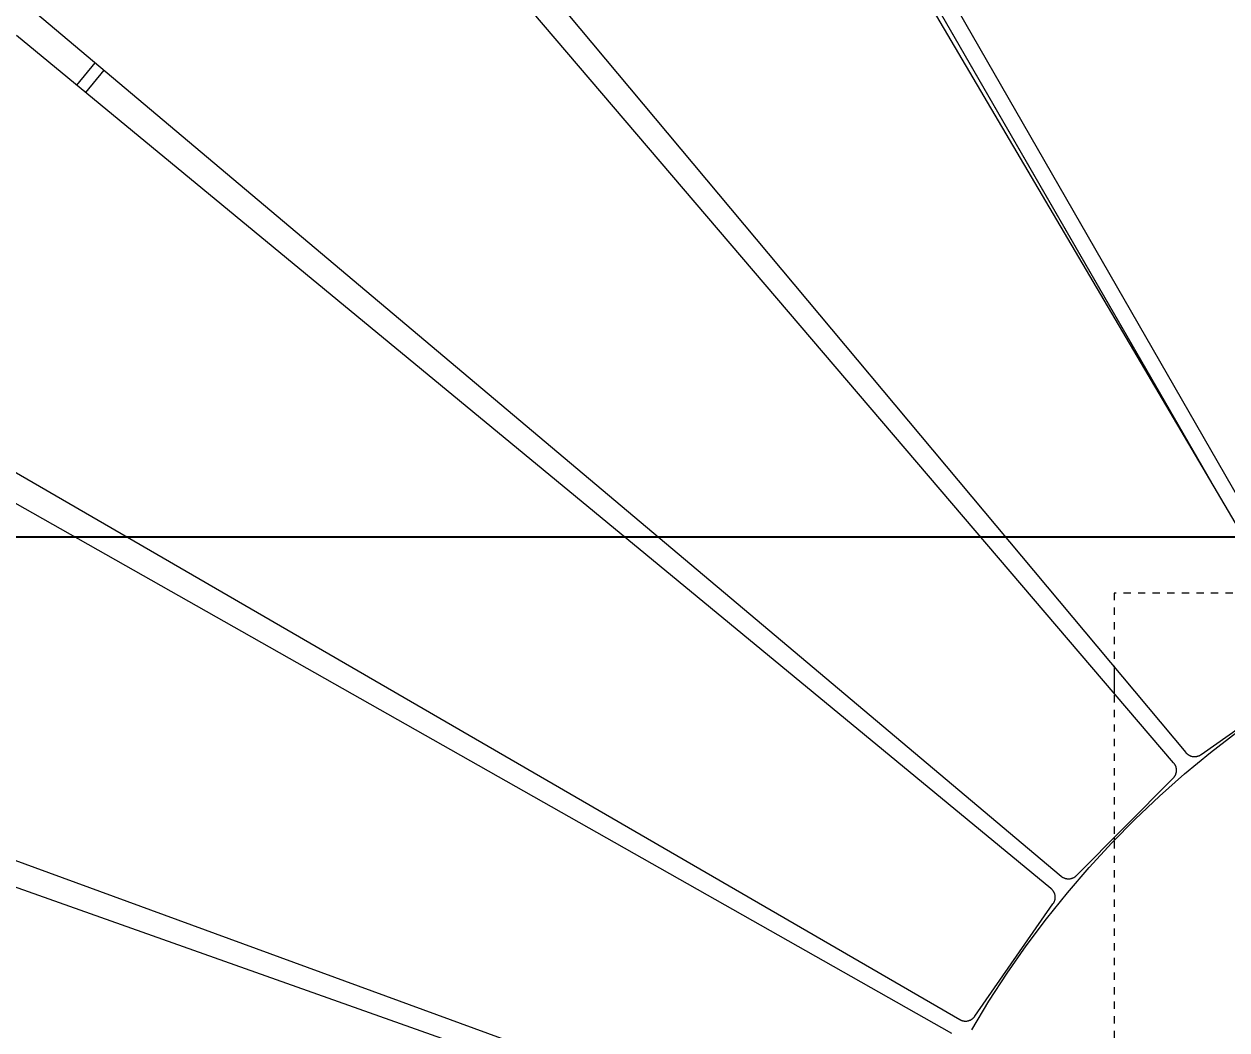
# Model space of a CAD drawing. Header units: inches. Extents: x -4 to 200, y 0 to 129.
# Drawn here: x 13.04 to 29.53, y 39.14 to 52.93 of the extents above; entities that cross this region are included whole.
import ezdxf

# ---------------------------------------------------------------- set-up
doc = ezdxf.new("R2010")
doc.units = ezdxf.units.IN
doc.linetypes.add('HIDDEN', pattern=[1.905, 1.27, -0.635])
for name, color, linetype, lineweight in [('ZANO_R', 7, 'Continuous', 0), ('ZANO_R_przerywana', 250, 'HIDDEN', 0), ('ZANO_W', 1, 'Continuous', 0)]:
    doc.layers.add(name, color=color, linetype=linetype, lineweight=lineweight)
doc.styles.get("Standard").update_dxf_attribs({"font": 'arial.ttf'})
doc.dimstyles.new('amerykanie', dxfattribs={"dimtxt": 50, "dimasz": 50, "dimexe": 0.5, "dimexo": 0.5, "dimgap": 1, "dimtad": 1, "dimdec": 0, "dimzin": 0, "dimlunit": 5, "dimtxsty": 'Standard', "dimcen": 0.09, "dimclrd": 1, "dimclre": 1, "dimclrt": 1, "dimazin": 0, "dimtfac": 1, "dimtdec": 0, "dimtmove": 0, "dimatfit": 3, "dimfxl": 1, "dimtzin": 0, "dimarcsym": 1})

# ---------------------------------------------------------------- blocks, each defined once
blk = doc.blocks.new('*D370')
at = {"layer": 'ZANO_W', "color": 1, "lineweight": -2}
for p, q in [((37.274, 45.897), (2.004, 45.897)), ((2.504, 19.773), (2.504, 44.897)), ((37.274, 18.773), (2.004, 18.773))]:
    blk.add_line(p, q, dxfattribs=at)
at = {"layer": 'ZANO_W', "color": 1}
for points in [[(2.671, 44.897), (2.338, 44.897), (2.504, 45.897)], [(2.338, 19.773), (2.671, 19.773), (2.504, 18.773)]]:
    blk.add_solid(points, dxfattribs=at)
at = {"layer": 'ZANO_W', "color": 1, "insert": (1.164, 32.335), "char_height": 1.625, "attachment_point": 5, "rotation": 90}
blk.add_mtext('27 1/8', dxfattribs=at)
blk = doc.blocks.new('*D371')
at = {"layer": 'ZANO_W', "color": 1, "lineweight": -2}
for p, q in [((37.52, 64.664), (-0.453, 64.664)), ((0.047, 63.664), (0.047, 1.018)), ((37.045, 0.018), (-0.453, 0.018))]:
    blk.add_line(p, q, dxfattribs=at)
at = {"layer": 'ZANO_W', "color": 1}
for points in [[(0.214, 63.664), (-0.12, 63.664), (0.047, 64.664)], [(-0.12, 1.018), (0.214, 1.018), (0.047, 0.018)]]:
    blk.add_solid(points, dxfattribs=at)
at = {"layer": 'ZANO_W', "color": 1, "insert": (-1.293, 32.341), "char_height": 1.625, "attachment_point": 5, "rotation": 90}
blk.add_mtext('64 5/8', dxfattribs=at)

msp = doc.modelspace()

# ---------------------------------------------------------------- linework, layer by layer
at = {"layer": 'ZANO_R'}
for p, q in [((21.74486, 60.23931), (30.90801, 44.31025)), ((30.75384, 44.20915), (21.42703, 60.04294)), ((22.16698, 59.03267), (29.31815, 46.64647)), ((22.1679, 59.03386), (29.39369, 46.51841)), ((17.17484, 57.04282), (28.96483, 42.94692)), ((28.79813, 42.80603), (16.8635, 56.77968)), ((13.19687, 53.08675), (27.25548, 41.25231)), ((27.11578, 41.08461), (12.93596, 52.77354)), ((13.75973, 52.09448), (14.01361, 52.39923)), ((14.13411, 52.29779), (13.88127, 51.99429)), ((9.96631, 48.50002), (25.86636, 39.28661)), ((25.7579, 39.0972), (9.76375, 48.14626)), ((27.9859, 44.1173), (27.9859, 43.75702)), ((29.17644, 42.91927), (30.70893, 44.00052)), ((7.58131, 43.42198), (24.83969, 37.10957)), ((29.30423, 42.94695), (29.66736, 43.22726)), ((24.76577, 36.9042), (7.44325, 43.03842)), ((28.95078, 42.65454), (29.30423, 42.94695)), ((28.96483, 42.94692), (28.9684, 42.9428)), ((28.9684, 42.9428), (28.97211, 42.9388)), ((28.97211, 42.9388), (28.97595, 42.93494)), ((28.97595, 42.93494), (28.97993, 42.93121)), ((28.97993, 42.93121), (28.98404, 42.92762)), ((28.98404, 42.92762), (28.98826, 42.92418)), ((28.98826, 42.92418), (28.99261, 42.92088)), ((28.99261, 42.92088), (28.99706, 42.91774)), ((28.99706, 42.91774), (29.00162, 42.91475)), ((29.00162, 42.91475), (29.00628, 42.91192)), ((29.00628, 42.91192), (29.01104, 42.90925)), ((29.01104, 42.90925), (29.01589, 42.90676)), ((29.01589, 42.90676), (29.02082, 42.90443)), ((29.02082, 42.90443), (29.02582, 42.90227)), ((29.02582, 42.90227), (29.0309, 42.90028)), ((29.0309, 42.90028), (29.03605, 42.89848)), ((29.03605, 42.89848), (29.04125, 42.89685)), ((29.04125, 42.89685), (29.04651, 42.89541)), ((29.04651, 42.89541), (29.05181, 42.89414)), ((29.05181, 42.89414), (29.05716, 42.89306)), ((29.05716, 42.89306), (29.06254, 42.89217)), ((29.06254, 42.89217), (29.06795, 42.89146)), ((29.06795, 42.89146), (29.07337, 42.89095)), ((29.07337, 42.89095), (29.07882, 42.89061)), ((29.07882, 42.89061), (29.08427, 42.89047)), ((29.08427, 42.89047), (29.08972, 42.89052)), ((29.08972, 42.89052), (29.09517, 42.89076)), ((29.09517, 42.89076), (29.1006, 42.89118)), ((29.1006, 42.89118), (29.10602, 42.89179)), ((29.10602, 42.89179), (29.11141, 42.89259)), ((29.11141, 42.89259), (29.11678, 42.89358)), ((29.11678, 42.89358), (29.1221, 42.89475)), ((29.1221, 42.89475), (29.12738, 42.8961)), ((29.12738, 42.8961), (29.13262, 42.89764)), ((29.13262, 42.89764), (29.13779, 42.89935)), ((29.13779, 42.89935), (29.1429, 42.90125)), ((29.1429, 42.90125), (29.14795, 42.90332)), ((29.14795, 42.90332), (29.15292, 42.90556)), ((29.15292, 42.90556), (29.15781, 42.90797)), ((29.15781, 42.90797), (29.16261, 42.91055)), ((29.16261, 42.91055), (29.16732, 42.9133)), ((29.16732, 42.9133), (29.17193, 42.91621)), ((29.17193, 42.91621), (29.17644, 42.91927)), ((28.79813, 42.80603), (28.8016, 42.80182)), ((28.8016, 42.80182), (28.80492, 42.79749)), ((28.80492, 42.79749), (28.80809, 42.79306)), ((28.80809, 42.79306), (28.8111, 42.78851)), ((28.8111, 42.78851), (28.81396, 42.78387)), ((28.81396, 42.78387), (28.81665, 42.77913)), ((28.81665, 42.77913), (28.81918, 42.77429)), ((28.81918, 42.77429), (28.82153, 42.76938)), ((28.82153, 42.76938), (28.82372, 42.76438)), ((28.82372, 42.76438), (28.82573, 42.75932)), ((28.82573, 42.75932), (28.82757, 42.75418)), ((28.82757, 42.75418), (28.82922, 42.74899)), ((28.82922, 42.74899), (28.8307, 42.74374)), ((28.8307, 42.74374), (28.83199, 42.73844)), ((28.83199, 42.73844), (28.8331, 42.7331)), ((28.8331, 42.7331), (28.83403, 42.72773)), ((28.83403, 42.72773), (28.83476, 42.72233)), ((28.83476, 42.72233), (28.83531, 42.7169)), ((28.83531, 42.7169), (28.83568, 42.71146)), ((27.46868, 41.26183), (28.79013, 42.59276)), ((28.60739, 42.35036), (28.95078, 42.65454)), ((28.7939, 42.5967), (28.79013, 42.59276)), ((28.79754, 42.60076), (28.7939, 42.5967)), ((28.80103, 42.60495), (28.79754, 42.60076)), ((28.80438, 42.60925), (28.80103, 42.60495)), ((28.80757, 42.61367), (28.80438, 42.60925)), ((28.81061, 42.6182), (28.80757, 42.61367)), ((28.8135, 42.62283), (28.81061, 42.6182)), ((28.81622, 42.62755), (28.8135, 42.62283)), ((28.81877, 42.63237), (28.81622, 42.62755)), ((28.82116, 42.63727), (28.81877, 42.63237)), ((28.82337, 42.64225), (28.82116, 42.63727)), ((28.82541, 42.64731), (28.82337, 42.64225)), ((28.82728, 42.65243), (28.82541, 42.64731)), ((28.82896, 42.65762), (28.82728, 42.65243)), ((28.83047, 42.66286), (28.82896, 42.65762)), ((28.83179, 42.66815), (28.83047, 42.66286)), ((28.83293, 42.67348), (28.83179, 42.66815)), ((28.83389, 42.67885), (28.83293, 42.67348)), ((28.83466, 42.68425), (28.83389, 42.67885)), ((28.83524, 42.68967), (28.83466, 42.68425)), ((28.83563, 42.69511), (28.83524, 42.68967)), ((28.83583, 42.70056), (28.83563, 42.69511)), ((28.83568, 42.71146), (28.83585, 42.70601)), ((28.83585, 42.70601), (28.83583, 42.70056)), ((28.27448, 42.03476), (28.60739, 42.35036)), ((27.95241, 41.7081), (28.27448, 42.03476)), ((27.9859, 41.78276), (27.9859, 41.74311)), ((27.64155, 41.37075), (27.95241, 41.7081)), ((27.25548, 41.25231), (27.25971, 41.24887)), ((27.25971, 41.24887), (27.26406, 41.24558)), ((27.26406, 41.24558), (27.26852, 41.24244)), ((27.26852, 41.24244), (27.27308, 41.23946)), ((27.27308, 41.23946), (27.27775, 41.23664)), ((27.27775, 41.23664), (27.28251, 41.23398)), ((27.28251, 41.23398), (27.28736, 41.23149)), ((27.28736, 41.23149), (27.29229, 41.22916)), ((27.34226, 41.02309), (27.64155, 41.37075)), ((27.41942, 41.22824), (27.42439, 41.23049)), ((27.42439, 41.23049), (27.42927, 41.23291)), ((27.42927, 41.23291), (27.43407, 41.2355)), ((27.43407, 41.2355), (27.43878, 41.23825)), ((27.43878, 41.23825), (27.44339, 41.24116)), ((27.44339, 41.24116), (27.44789, 41.24424)), ((27.44789, 41.24424), (27.45229, 41.24746)), ((27.45229, 41.24746), (27.45657, 41.25084)), ((27.45657, 41.25084), (27.46073, 41.25436)), ((27.46073, 41.25436), (27.46477, 41.25803)), ((27.46477, 41.25803), (27.46868, 41.26183)), ((27.11578, 41.08461), (27.11992, 41.08107)), ((27.11992, 41.08107), (27.12394, 41.07738)), ((27.12394, 41.07738), (27.12784, 41.07356)), ((27.12784, 41.07356), (27.13159, 41.06961)), ((27.13159, 41.06961), (27.13521, 41.06553)), ((27.13521, 41.06553), (27.13869, 41.06133)), ((27.29229, 41.22916), (27.2973, 41.22701)), ((27.2973, 41.22701), (27.30238, 41.22504)), ((27.30238, 41.22504), (27.30753, 41.22324)), ((27.30753, 41.22324), (27.31274, 41.22162)), ((27.31274, 41.22162), (27.318, 41.22018)), ((27.318, 41.22018), (27.3233, 41.21893)), ((27.3233, 41.21893), (27.32865, 41.21785)), ((27.32865, 41.21785), (27.33403, 41.21697)), ((27.33403, 41.21697), (27.33944, 41.21627)), ((27.33944, 41.21627), (27.34486, 41.21576)), ((27.34486, 41.21576), (27.35031, 41.21544)), ((27.35031, 41.21544), (27.35576, 41.2153)), ((27.35576, 41.2153), (27.36121, 41.21536)), ((27.36121, 41.21536), (27.36666, 41.2156)), ((27.36666, 41.2156), (27.37209, 41.21603)), ((27.37209, 41.21603), (27.37751, 41.21665)), ((27.37751, 41.21665), (27.3829, 41.21746)), ((27.3829, 41.21746), (27.38826, 41.21845)), ((27.38826, 41.21845), (27.39359, 41.21963)), ((27.39359, 41.21963), (27.39887, 41.22099)), ((27.39887, 41.22099), (27.4041, 41.22253)), ((27.4041, 41.22253), (27.40927, 41.22426)), ((27.40927, 41.22426), (27.41438, 41.22616)), ((27.41438, 41.22616), (27.41942, 41.22824)), ((27.05488, 40.66554), (27.34226, 41.02309)), ((27.13869, 41.06133), (27.14201, 41.05701)), ((27.14201, 41.05701), (27.14519, 41.05258)), ((27.14519, 41.05258), (27.14821, 41.04804)), ((27.14821, 41.04804), (27.15107, 41.0434)), ((27.15107, 41.0434), (27.15377, 41.03866)), ((27.15377, 41.03866), (27.15631, 41.03383)), ((27.15631, 41.03383), (27.15867, 41.02892)), ((27.16069, 40.9018), (27.15848, 40.89681)), ((27.15867, 41.02892), (27.16086, 41.02393)), ((27.16272, 40.90686), (27.16069, 40.9018)), ((27.16086, 41.02393), (27.16288, 41.01886)), ((27.16458, 40.91199), (27.16272, 40.90686)), ((27.16288, 41.01886), (27.16473, 41.01373)), ((27.16626, 40.91717), (27.16458, 40.91199)), ((27.16473, 41.01373), (27.16639, 41.00854)), ((27.16776, 40.92242), (27.16626, 40.91717)), ((27.16639, 41.00854), (27.16787, 41.00329)), ((27.16907, 40.92771), (27.16776, 40.92242)), ((27.16787, 41.00329), (27.16917, 40.998)), ((27.17021, 40.93304), (27.16907, 40.92771)), ((27.16917, 40.998), (27.17029, 40.99266)), ((27.17115, 40.93841), (27.17021, 40.93304)), ((27.17029, 40.99266), (27.17122, 40.98729)), ((27.17191, 40.94381), (27.17115, 40.93841)), ((27.17122, 40.98729), (27.17197, 40.98189)), ((27.17249, 40.94923), (27.17191, 40.94381)), ((27.17197, 40.98189), (27.17253, 40.97646)), ((27.17287, 40.95467), (27.17249, 40.94923)), ((27.17253, 40.97646), (27.17289, 40.97102)), ((27.17307, 40.96012), (27.17287, 40.95467)), ((27.17289, 40.97102), (27.17308, 40.96557)), ((27.17308, 40.96557), (27.17307, 40.96012)), ((26.07467, 39.33301), (27.14493, 40.87319)), ((27.14797, 40.87772), (27.14493, 40.87319)), ((27.15084, 40.88236), (27.14797, 40.87772)), ((27.15355, 40.88709), (27.15084, 40.88236)), ((27.1561, 40.89191), (27.15355, 40.88709)), ((27.15848, 40.89681), (27.1561, 40.89191)), ((26.77973, 40.29848), (27.05488, 40.66554)), ((26.51714, 39.92234), (26.77973, 40.29848)), ((26.26739, 39.53755), (26.51714, 39.92234)), ((26.03078, 39.14454), (26.26739, 39.53755)), ((25.86636, 39.28661), (25.87113, 39.28396)), ((25.87113, 39.28396), (25.87598, 39.28148)), ((25.87598, 39.28148), (25.88092, 39.27916)), ((25.88092, 39.27916), (25.88593, 39.27702)), ((25.88593, 39.27702), (25.89101, 39.27505)), ((25.89101, 39.27505), (25.89616, 39.27326)), ((25.89616, 39.27326), (25.90137, 39.27165)), ((25.90137, 39.27165), (25.90663, 39.27021)), ((25.90663, 39.27021), (25.91194, 39.26897)), ((25.91194, 39.26897), (25.91729, 39.2679)), ((25.91729, 39.2679), (25.92267, 39.26703)), ((25.92267, 39.26703), (25.92808, 39.26633)), ((25.92808, 39.26633), (25.93351, 39.26583)), ((25.93351, 39.26583), (25.93895, 39.26552)), ((25.93895, 39.26552), (25.9444, 39.26539)), ((25.9444, 39.26539), (25.94986, 39.26545)), ((25.94986, 39.26545), (25.9553, 39.2657)), ((25.9553, 39.2657), (25.96074, 39.26614)), ((25.96074, 39.26614), (25.96615, 39.26677)), ((25.96615, 39.26677), (25.97155, 39.26758)), ((25.97155, 39.26758), (25.97691, 39.26859)), ((25.97691, 39.26859), (25.98223, 39.26977)), ((25.98223, 39.26977), (25.98751, 39.27114)), ((25.98751, 39.27114), (25.99273, 39.27269)), ((25.99273, 39.27269), (25.9979, 39.27442)), ((25.9979, 39.27442), (26.00301, 39.27633)), ((26.00301, 39.27633), (26.00805, 39.27841)), ((26.00805, 39.27841), (26.01301, 39.28067)), ((26.01301, 39.28067), (26.0179, 39.2831)), ((26.0179, 39.2831), (26.02269, 39.2857)), ((26.02269, 39.2857), (26.02739, 39.28846)), ((26.02739, 39.28846), (26.032, 39.29138)), ((26.032, 39.29138), (26.0365, 39.29446)), ((26.0365, 39.29446), (26.04089, 39.29769)), ((26.04089, 39.29769), (26.04516, 39.30107)), ((26.04516, 39.30107), (26.04932, 39.3046)), ((26.04932, 39.3046), (26.05335, 39.30827)), ((26.05335, 39.30827), (26.05726, 39.31208)), ((26.05726, 39.31208), (26.06103, 39.31602)), ((26.06103, 39.31602), (26.06466, 39.32009)), ((26.06466, 39.32009), (26.06814, 39.32428)), ((26.06814, 39.32428), (26.07148, 39.32859)), ((26.07148, 39.32859), (26.07467, 39.33301))]:
    msp.add_line(p, q, dxfattribs=at)
at = {"layer": 'ZANO_R_przerywana', "ltscale": 0.05}
for p, q in [((51.6115, 45.13244), (27.9859, 45.13244)), ((27.9859, 45.13244), (27.9859, 19.53804))]:
    msp.add_line(p, q, dxfattribs=at)

# ---------------------------------------------------------------- dimensions: what is measured, and where the dimension line sits
at = {"layer": 'ZANO_W'}
for base, p1, p2, picture, middle in [((0.0469, 0.01791), (38.01991, 64.66358), (37.54521, 0.01791), '*D371', (-1.29332, 32.34075)), ((2.50427, 45.8972), (37.77361, 18.7728), (37.77361, 45.8972), '*D370', (1.16405, 32.335))]:
    dim = msp.add_linear_dim(base=base, p1=p1, p2=p2, angle=90, dimstyle='amerykanie', override={"dimtxt": 1.625, "dimasz": 1, "dimgap": 0.5, "dimdec": 4, "dimaunit": 1, "dimadec": 1, "dimtdec": 4, "dimtmove": 1, "dimfrac": 2}, dxfattribs=at)
    dim.commit()
    dim.dimension.update_dxf_attribs({"geometry": picture, "text_midpoint": middle})

doc.saveas('drawing.dxf')
